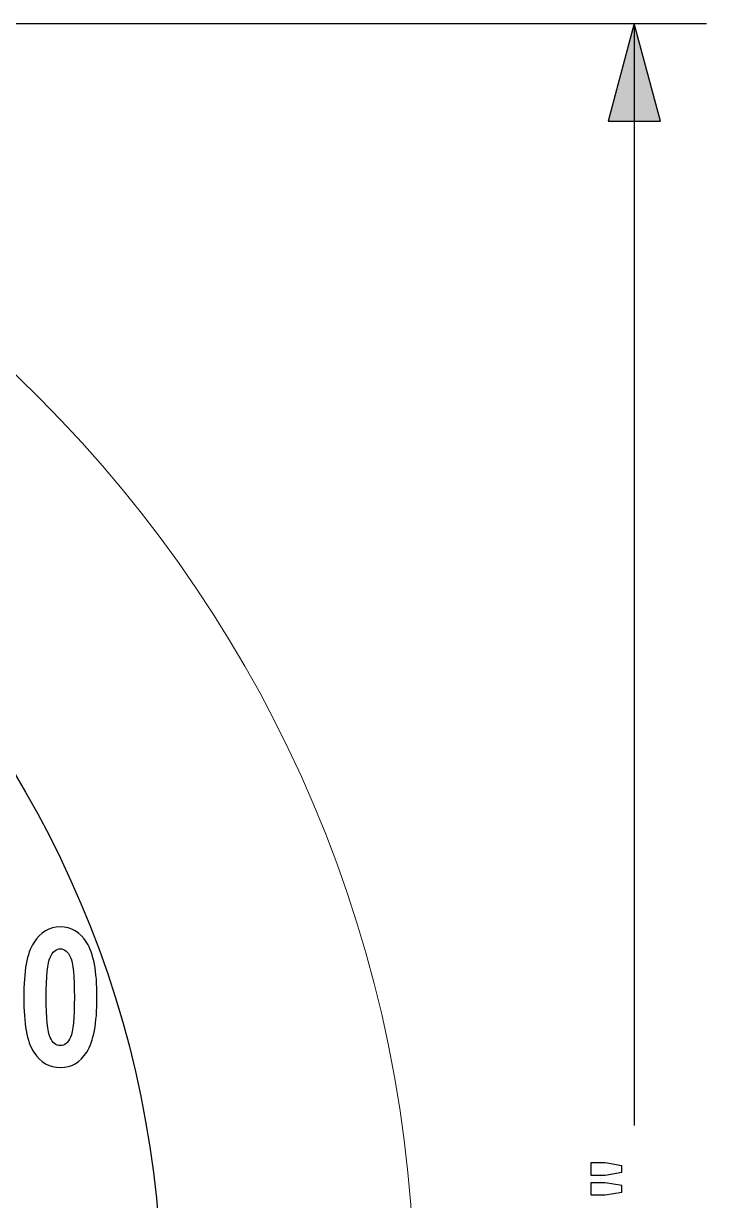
# Model space of a CAD drawing. Header units: inches. Extents: x -11.96 to -8.07, y 2.37 to 5.86.
# Drawn here: x -9.004 to -8.072, y 4.258 to 5.863 of the extents above; entities that cross this region are included whole.
import ezdxf

# ---------------------------------------------------------------- set-up
doc = ezdxf.new("R2010")
doc.units = ezdxf.units.IN
doc.header["$MEASUREMENT"] = 0
for name, color, linetype in [('Cut Vectors', 7, 'Continuous'), ('Dimensions', 7, 'Continuous'), ('Disclaimer', 7, 'Continuous'), ('Gauge Face', 7, 'Continuous')]:
    doc.layers.add(name, color=color, linetype=linetype)

msp = doc.modelspace()

# ---------------------------------------------------------------- hatches: boundary and pattern name
at = {"layer": 'Dimensions', "true_color": 0x292929}
h = msp.add_hatch(color=250, dxfattribs=at)
edge = h.paths.add_edge_path()
edge.add_spline(control_points=[(-8.2066, 5.7296), (-8.2066, 5.7296), (-8.1709, 5.8629), (-8.1709, 5.8629), (-8.1709, 5.8629), (-8.1351, 5.7296), (-8.1351, 5.7296), (-8.1351, 5.7296), (-8.2066, 5.7296), (-8.2066, 5.7296)], knot_values=[0, 0, 0, 0, 0.333333, 0.333333, 0.333333, 0.666667, 0.666667, 0.666667, 1, 1, 1, 1], degree=3, periodic=1)

# ---------------------------------------------------------------- linework, layer by layer
at = {"layer": 'Cut Vectors', "lineweight": 9}
msp.add_ellipse((-10.2158, 4.1179), major_axis=(0, 1.745), ratio=1, dxfattribs=at)
msp.add_ellipse((-10.2158, 4.1179), major_axis=(0, 1.745), ratio=1, dxfattribs=at)
msp.add_ellipse((-10.2158, 4.1179), major_axis=(0, 1.745), ratio=1, dxfattribs=at)
msp.add_ellipse((-10.2158, 4.1179), major_axis=(0, 1.745), ratio=1, dxfattribs=at)
msp.add_ellipse((-10.2158, 4.1179), major_axis=(0, 1.745), ratio=1, dxfattribs=at)
msp.add_ellipse((-10.2158, 4.1179), major_axis=(0, 1.745), ratio=1, dxfattribs=at)
msp.add_ellipse((-10.2158, 4.1179), major_axis=(0, 1.745), ratio=1, dxfattribs=at)
msp.add_ellipse((-10.2158, 4.1179), major_axis=(0, 1.745), ratio=1, dxfattribs=at)
msp.add_ellipse((-10.2158, 4.1179), major_axis=(0, 1.745), ratio=1, dxfattribs=at)
msp.add_ellipse((-10.2158, 4.1179), major_axis=(0, 1.745), ratio=1, dxfattribs=at)
msp.add_ellipse((-10.2158, 4.1179), major_axis=(0, 1.745), ratio=1, dxfattribs=at)
msp.add_ellipse((-10.2158, 4.1179), major_axis=(0, 1.745), ratio=1, dxfattribs=at)
msp.add_ellipse((-10.2158, 4.1179), major_axis=(0, 1.745), ratio=1, dxfattribs=at)
msp.add_ellipse((-10.2158, 4.1179), major_axis=(0, 1.745), ratio=1, dxfattribs=at)
msp.add_ellipse((-10.2158, 4.1179), major_axis=(0, 1.745), ratio=1, dxfattribs=at)
msp.add_ellipse((-10.2158, 4.1179), major_axis=(0, 1.745), ratio=1, dxfattribs=at)
msp.add_ellipse((-10.2158, 4.1179), major_axis=(0, 1.745), ratio=1, dxfattribs=at)
at = {"layer": 'Dimensions', "color": 250, "lineweight": 25}
for points in [[(-10.1174, 5.8629), (-10.1174, 5.8629), (-8.0724, 5.8629), (-8.0724, 5.8629)], [(-8.1709, 5.8629), (-8.1709, 5.8629), (-8.1709, 4.3601), (-8.1709, 4.3601)]]:
    msp.add_open_spline(points, degree=3, dxfattribs=at)
msp.add_open_spline([(-8.2066, 5.7296), (-8.2066, 5.7296), (-8.1709, 5.8629), (-8.1709, 5.8629), (-8.1709, 5.8629), (-8.1351, 5.7296), (-8.1351, 5.7296), (-8.1351, 5.7296), (-8.2066, 5.7296), (-8.2066, 5.7296)], degree=3, knots=[0, 0, 0, 0, 0.333333, 0.333333, 0.333333, 0.666667, 0.666667, 0.666667, 1, 1, 1, 1], dxfattribs=at)
at = {"layer": 'Dimensions', "color": 250}
for points in [[(-8.1879, 4.2966), (-8.1879, 4.2966), (-8.2108, 4.2926), (-8.2108, 4.2926), (-8.2108, 4.2926), (-8.2303, 4.2926), (-8.2303, 4.2926), (-8.2303, 4.2926), (-8.2303, 4.3093), (-8.2303, 4.3093), (-8.2303, 4.3093), (-8.2108, 4.3093), (-8.2108, 4.3093), (-8.2108, 4.3093), (-8.1879, 4.3054), (-8.1879, 4.3054), (-8.1879, 4.3054), (-8.1879, 4.2966), (-8.1879, 4.2966)], [(-8.1879, 4.2696), (-8.1879, 4.2696), (-8.2108, 4.2656), (-8.2108, 4.2656), (-8.2108, 4.2656), (-8.2303, 4.2656), (-8.2303, 4.2656), (-8.2303, 4.2656), (-8.2303, 4.2823), (-8.2303, 4.2823), (-8.2303, 4.2823), (-8.2108, 4.2823), (-8.2108, 4.2823), (-8.2108, 4.2823), (-8.1879, 4.2786), (-8.1879, 4.2786), (-8.1879, 4.2786), (-8.1879, 4.2696), (-8.1879, 4.2696)]]:
    msp.add_open_spline(points, degree=3, knots=[0, 0, 0, 0, 0.166667, 0.166667, 0.166667, 0.333333, 0.333333, 0.333333, 0.5, 0.5, 0.5, 0.666667, 0.666667, 0.666667, 0.833333, 0.833333, 0.833333, 1, 1, 1, 1], dxfattribs=at)
at = {"layer": 'Disclaimer'}
msp.add_ellipse((-10.2158, 4.1179), major_axis=(0, 1.4002), ratio=1, dxfattribs=at)
at = {"layer": 'Gauge Face'}
for points in [[(-8.9539, 4.6311), (-8.9389, 4.6311), (-8.9269, 4.624), (-8.9177, 4.6096), (-8.9085, 4.5954), (-8.9038, 4.5705), (-8.9038, 4.5351), (-8.9038, 4.4996), (-8.9085, 4.4747), (-8.9177, 4.4605), (-8.9269, 4.4464), (-8.9389, 4.4393), (-8.9536, 4.4393), (-8.9686, 4.4393), (-8.9807, 4.4464), (-8.9901, 4.4603), (-8.9993, 4.4744), (-9.0037, 4.4994), (-9.0037, 4.5353), (-9.0037, 4.5707), (-8.9993, 4.5954), (-8.9901, 4.6096), (-8.9807, 4.624), (-8.9689, 4.6311), (-8.9539, 4.6311)], [(-8.9539, 4.6012), (-8.9597, 4.6012), (-8.9644, 4.5972), (-8.9678, 4.5896), (-8.9712, 4.582), (-8.973, 4.5637), (-8.973, 4.5351), (-8.973, 4.5065), (-8.9712, 4.4881), (-8.9678, 4.4805), (-8.9644, 4.4729), (-8.9597, 4.4692), (-8.9539, 4.4692), (-8.9479, 4.4692), (-8.9434, 4.4729), (-8.94, 4.4807), (-8.9366, 4.4884), (-8.9347, 4.5065), (-8.9347, 4.5351), (-8.9347, 4.5637), (-8.9366, 4.582), (-8.94, 4.5896), (-8.9434, 4.5972), (-8.9479, 4.6012), (-8.9539, 4.6012)]]:
    msp.add_open_spline(points, degree=3, knots=[0, 0, 0, 0, 0.125, 0.125, 0.125, 0.25, 0.25, 0.25, 0.375, 0.375, 0.375, 0.5, 0.5, 0.5, 0.625, 0.625, 0.625, 0.75, 0.75, 0.75, 0.875, 0.875, 0.875, 1, 1, 1, 1], dxfattribs=at)

doc.saveas('drawing.dxf')
